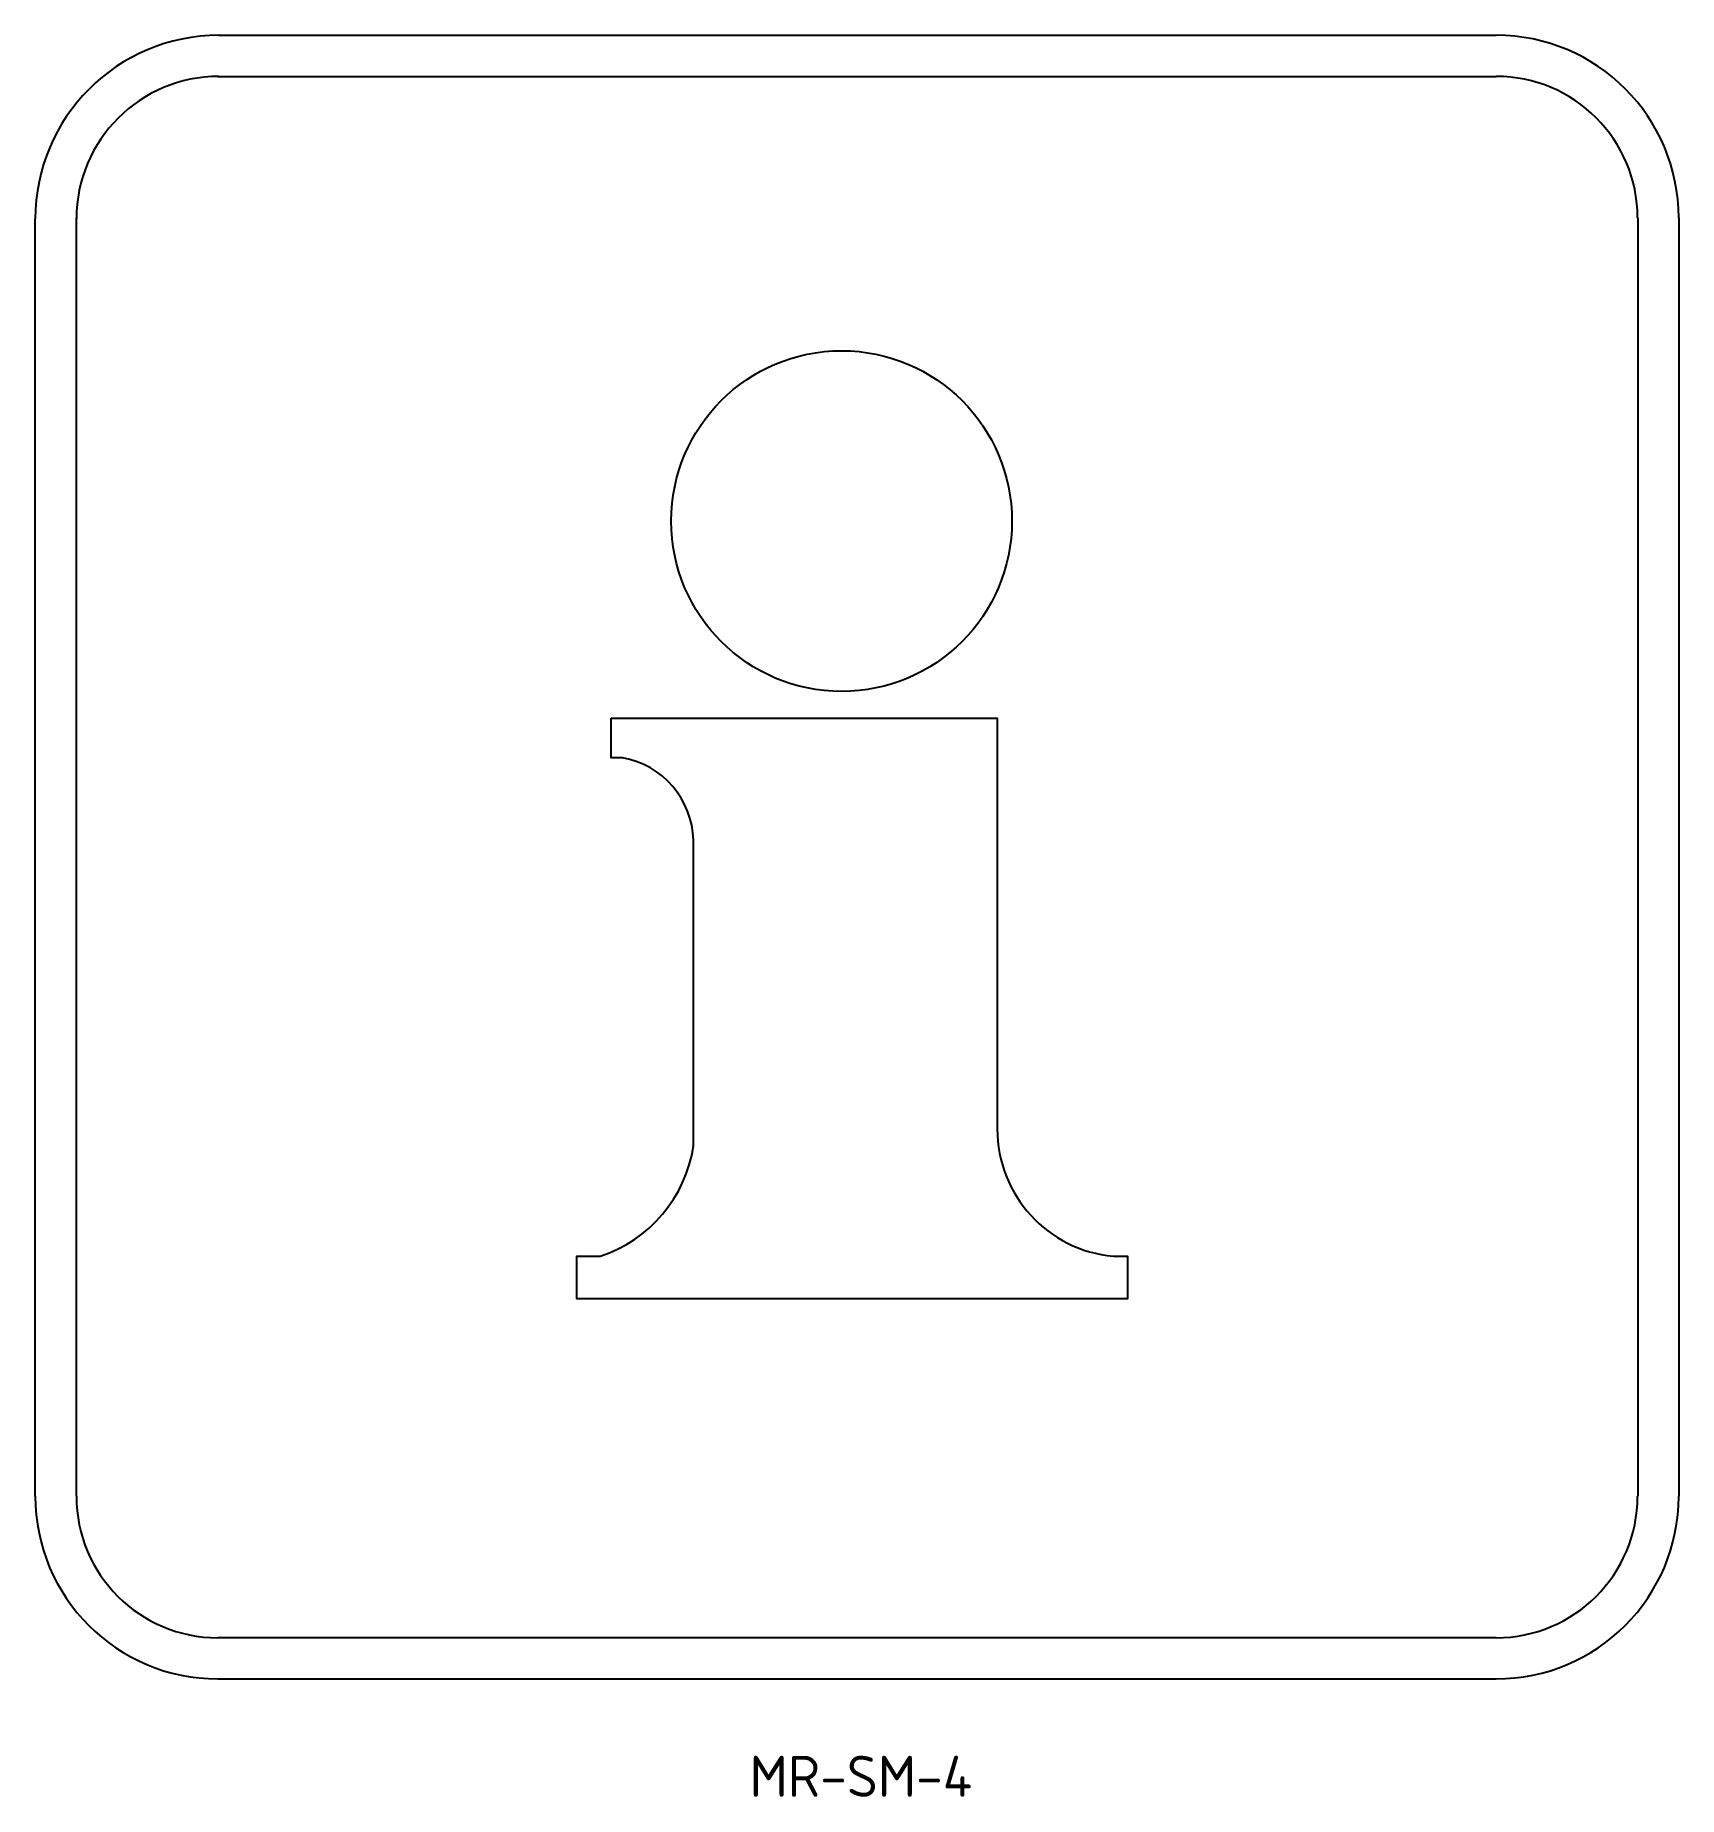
# Model space of a CAD drawing. Extents: x 191 to 311, y 147 to 276.
import ezdxf
from ezdxf.enums import TextEntityAlignment as Align

# ---------------------------------------------------------------- set-up
doc = ezdxf.new("R2010")
doc.units = 0
doc.layers.get('0').update_dxf_attribs({"linetype": 'CONTINUOUS'})
for name, color, linetype in [('L25', 1, 'CONTINUOUS'), ('L35', 3, 'CONTINUOUS'), ('T25', 1, 'CONTINUOUS')]:
    doc.layers.add(name, color=color, linetype=linetype)
doc.styles.add('ISO', font='iso3098b.shx')

# ---------------------------------------------------------------- blocks, each defined once
blk = doc.blocks.new('S4-469')
at = {"layer": 'L25'}
blk.add_lwpolyline([(6.273, 19.285), (16.175, 19.285), (16.175, 8.755, 0.387796), (19.153, 5.492), (19.516, 5.492), (19.516, 4.405), (5.394, 4.405), (5.394, 5.492), (5.998, 5.493, 0.282103), (8.387, 8.32), (8.387, 16.156, 0.357014), (6.566, 18.268), (6.273, 18.271)], format="xyb", close=True, dxfattribs=at)
blk.add_circle((12.184, 24.337), 4.367, dxfattribs=at)

msp = doc.modelspace()

# ---------------------------------------------------------------- linework, layer by layer
at = {"layer": 'L35', "linetype": 'Continuous'}
for p, q in [((204.21, 275.96), (297.47, 275.96)), ((204.14, 272.96), (297.47, 272.96)), ((190.81, 169.3), (190.81, 262.56)), ((193.81, 169.3), (193.81, 262.63)), ((307.81, 262.63), (307.81, 169.3)), ((310.81, 262.63), (310.81, 169.3)), ((297.47, 158.96), (204.14, 158.96)), ((297.47, 155.96), (204.14, 155.96))]:
    msp.add_line(p, q, dxfattribs=at)
for centre, radius, start, end in [((204.21, 262.56), 13.4, 90, 180), ((297.47, 262.63), 13.33, 0, 90), ((204.21, 262.56), 10.4, 90, 180), ((297.47, 262.63), 10.33, 0, 90), ((204.14, 169.3), 13.33, 180, 270), ((204.14, 169.3), 10.33, 180, 270), ((297.47, 169.3), 13.33, 270, 0), ((297.47, 169.3), 10.33, 270, 0)]:
    msp.add_arc(centre, radius, start, end, dxfattribs=at)

# ---------------------------------------------------------------- block references
at = {"linetype": 'Continuous', "xscale": 2.848101265822785, "yscale": 2.848101265822785, "zscale": 2.848101265822785}
msp.add_blockref('S4-469', (214.98, 171.18), dxfattribs=at)

# ---------------------------------------------------------------- texts
at = {"layer": 'T25', "color": 3, "style": 'ISO'}
msp.add_text('MR-SM-4', height=3, dxfattribs=at).set_placement((251.09, 147.36), align=Align.CENTER)

doc.saveas('drawing.dxf')
